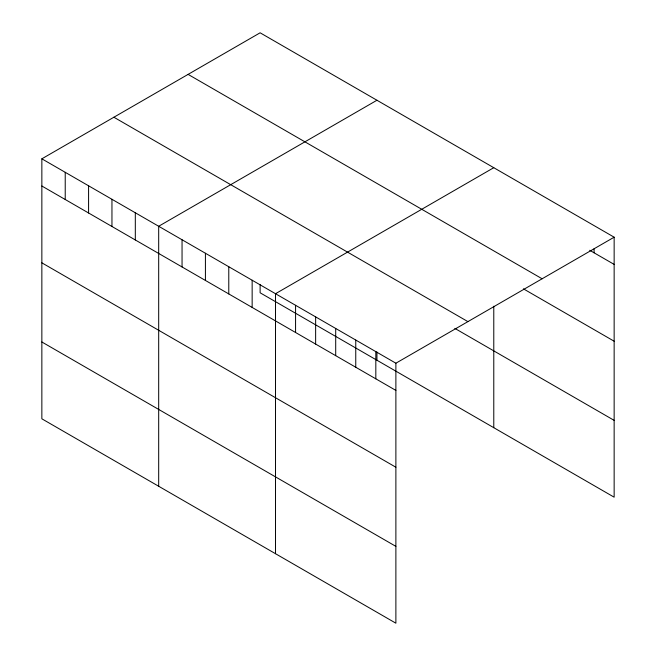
<?xml version="1.0" encoding="UTF-8"?>
<svg xmlns="http://www.w3.org/2000/svg" width="656" height="656" viewBox="0 0 656 656"><rect width="100%" height="100%" fill="white"/><g stroke="black" fill="none" stroke-linecap="round" stroke-linejoin="round"><path stroke-width="0.98" d="M41.853 158.818L395.88 363.211L395.88 623.2L41.853 418.807L41.853 158.818L260.12 32.8L614.147 237.193L614.147 497.182L260.12 292.789L260.12 284.597M376.946 100.253L158.686 226.263L158.686 486.26M493.779 167.698L275.512 293.716L275.512 553.705M395.88 363.211L614.147 237.193M589.719 250.289L614.147 264.393M188.092 74.382L542.118 278.775M523.431 288.845L614.147 341.218M113.882 117.227L467.908 321.62M454.829 328.385L614.147 420.365M41.853 186.009L395.88 390.41M41.853 262.835L395.88 467.228M41.853 341.981L395.88 546.374M594.082 248.78L594.082 252.814M493.779 306.221L493.779 427.696M376.946 352.051L376.946 360.242M375.822 351.624L375.822 378.824M355.757 340.046L355.757 367.245M335.7 328.459L335.7 355.659M315.634 316.881L315.634 344.08M295.569 305.294L295.569 332.494M252.15 280.227L252.15 307.426M228.78 266.73L228.78 293.929M205.418 253.241L205.418 280.44M182.048 239.752L182.048 266.951M135.316 212.774L135.316 239.973M111.955 199.285L111.955 226.484M88.585 185.796L88.585 212.995M65.223 172.307L65.223 199.506"/></g></svg>
